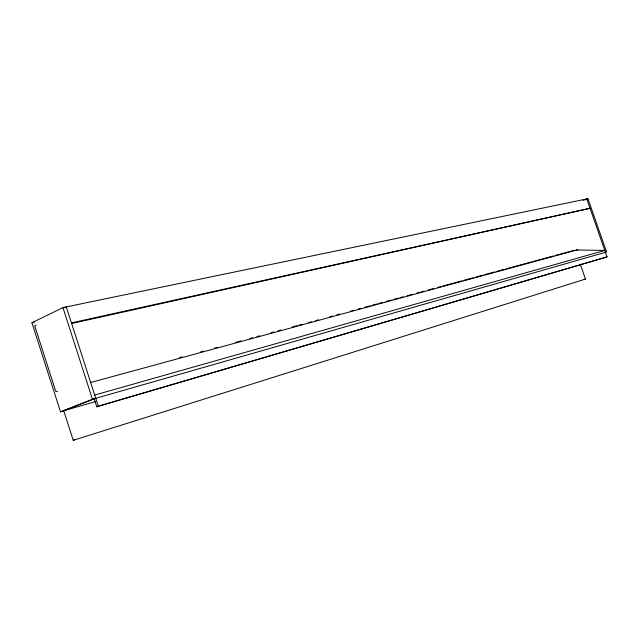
<?xml version="1.0" encoding="UTF-8"?>
<svg xmlns="http://www.w3.org/2000/svg" width="639" height="639" viewBox="0 0 639 639"><rect width="100%" height="100%" fill="white"/><g stroke="black" fill="none" stroke-linecap="round" stroke-linejoin="round"><path stroke-width="0.96" d="M31.95 322.711L62.934 307.607L587.952 198.689L606.579 251.99L92.463 399.263L60.521 411.875L31.95 322.711L34.458 322.176M64.515 307.766L66.288 306.904L98.294 406.188L96.769 406.779L94.237 398.92M36.191 325.059L34.714 325.77L55.721 391.308L57.51 391.539M583.191 200.366L585.899 199.288M585.252 199.767L587.952 198.689M60.521 411.875L95.754 398.321M63.82 410.965L73.221 440.311L74.835 439.72M586.794 198.929L607.05 256.902L96.769 406.779M584.054 279.539L585.444 279.051L580.252 264.139M73.221 440.311L585.444 279.051M98.294 406.188L607.05 256.902M65.394 410.294L95.123 401.699M94.7 395.046L604.782 250.408L576.314 250.009M179.423 357.664L182.315 356.882M200.622 351.897L203.506 351.115M214.552 348.111L217.444 347.328M235.727 342.352L241.079 340.899M249.745 338.542L252.637 337.751M256.91 336.593L259.793 335.81M270.936 332.775L273.827 331.992M278.085 330.834L280.968 330.051M292.127 327.016L297.335 325.594M299.26 325.075L302.151 324.292M308.509 322.559L311.393 321.776M315.626 320.626L318.51 319.835M329.7 316.8L332.584 316.009M336.801 314.867L339.692 314.076M350.891 311.033L353.782 310.25M357.976 309.108L360.867 308.317M364.717 307.271L370.157 305.793M372.082 305.274L377.234 303.868M378.823 303.437L382.042 302.559M385.892 301.512L391.348 300.034M393.273 299.507L398.409 298.109M400.014 297.678L403.225 296.8M407.075 295.753L412.538 294.267M416.7 293.141L419.583 292.35M421.205 291.911L424.096 291.128M428.25 289.994L433.729 288.508M437.587 287.454L440.766 286.591M442.404 286.144L461.941 280.833M463.594 280.385L473.491 277.693M475.416 277.166L483.116 275.074M484.785 274.618L494.666 271.934M496.343 271.479L504.051 269.378M505.976 268.859L511.032 267.485M512.718 267.022L532.207 261.726M533.908 261.263L553.39 255.967M555.107 255.496L574.565 250.208M90.219 382.625L577.976 249.705M71.624 323.526L590.061 208.274L71.44 322.887M62.934 307.607L92.463 399.263"/></g></svg>
